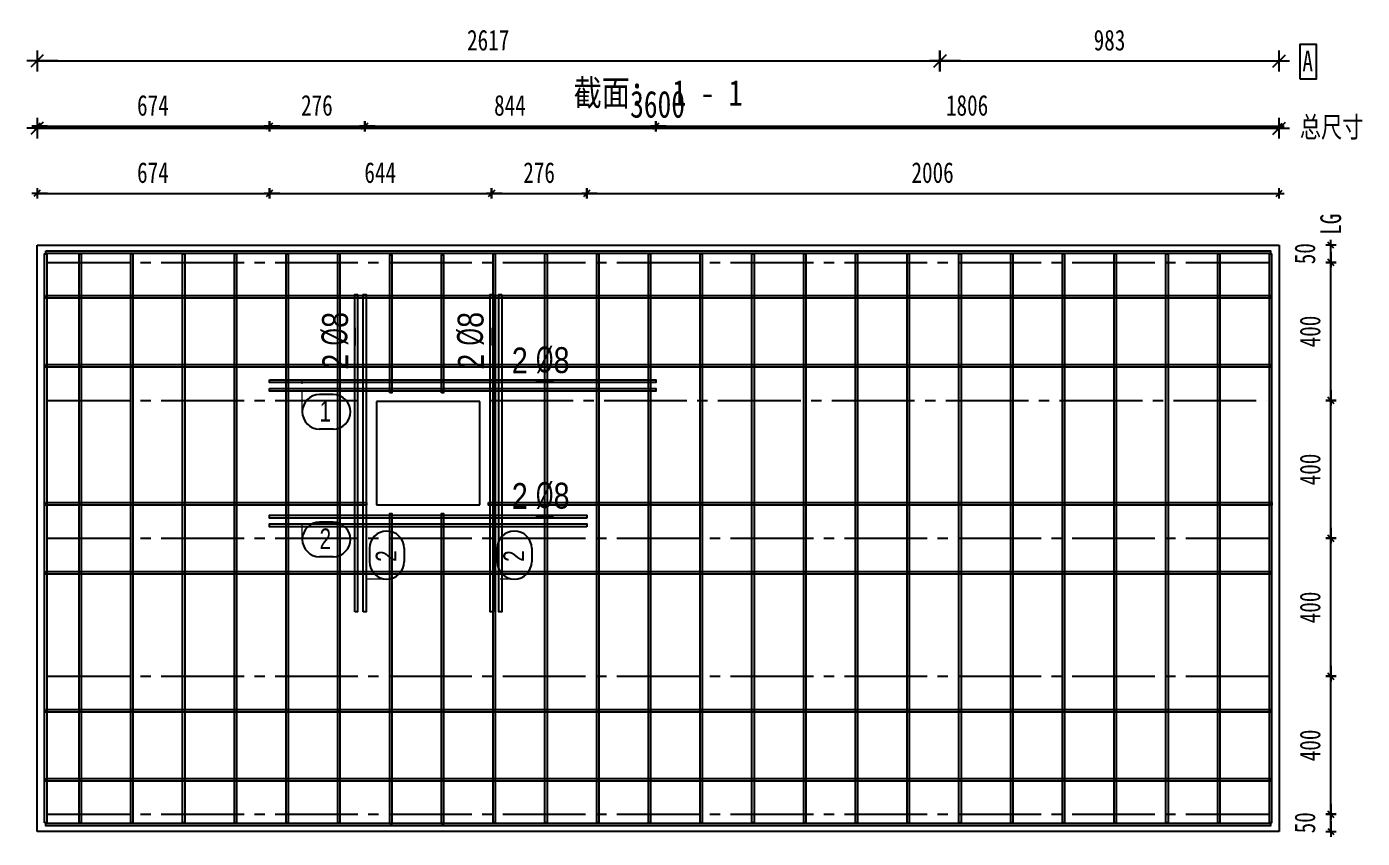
# Model space of a CAD drawing. Header units: millimetres. Extents: x 0 to 12600, y -8910 to 0.
# Drawn here: x 2682 to 6553, y -6846 to -4493 of the extents above; entities that cross this region are included whole.
import ezdxf

# ---------------------------------------------------------------- set-up
doc = ezdxf.new("R2010")
doc.units = ezdxf.units.MM
doc.header["$PDMODE"] = 65
doc.linetypes.add('STRICHPUNKT2_S5', pattern=[330, 240, -30, 30, -30])
doc.linetypes.add('VERDECKT2_S2', pattern=[81, 60, -21])
for name, color, linetype, lineweight in [('Dimension line_ general', 7, 'Continuous', 25), ('Slab_ cross bars at bottom', 7, 'Continuous', 25), ('Slab_ girders', 7, 'Continuous', 25), ('Slab_ longit. bars at bottom', 7, 'Continuous', 25), ('Slab_ sec. bars at bottom', 7, 'Continuous', 25), ('Standard', 7, 'Continuous', 25)]:
    doc.layers.add(name, color=color, linetype=linetype, lineweight=lineweight)
doc.styles.add('ARIAL', font='ARIAL.TTF')
doc.styles.add('MS Reference Sans Serif', font='REFSAN.TTF')
doc.styles.add('宋体', font='宋体')
doc.styles.add('黑体', font='黑体')
doc.dimstyles.new('DIMSTYLE_10', dxfattribs={"dimtxt": 60, "dimasz": 60, "dimexe": 0, "dimexo": 0.001, "dimgap": 30, "dimtad": 2, "dimdec": 0, "dimrnd": 1, "dimzin": 12, "dimdsep": 46, "dimtxsty": '宋体', "dimblk1": 'ALL_ML_STRICH', "dimblk2": 'ALL_ML_STRICH', "dimsah": 1, "dimcen": 0, "dimse1": 1, "dimse2": 1, "dimclrd": 7, "dimclre": 7, "dimclrt": 7, "dimadec": 0, "dimazin": 0, "dimtfac": 1, "dimtdec": 0, "dimtix": 1, "dimtmove": 2, "dimatfit": 3, "dimfxl": 0, "dimtzin": 0, "dimlwd": 0, "dimlwe": 25, "dimarcsym": 0})
doc.dimstyles.new('DIMSTYLE_11', dxfattribs={"dimtxt": 78, "dimasz": 60, "dimexe": 0, "dimexo": 0.001, "dimgap": 39, "dimtad": 2, "dimdec": 0, "dimrnd": 1, "dimzin": 12, "dimdsep": 46, "dimtxsty": '宋体', "dimblk1": 'ALL_ML_STRICH', "dimblk2": 'ALL_ML_STRICH', "dimsah": 1, "dimcen": 0, "dimse1": 1, "dimse2": 1, "dimclrd": 7, "dimclre": 7, "dimclrt": 7, "dimadec": 0, "dimazin": 0, "dimtfac": 1, "dimtdec": 0, "dimtix": 1, "dimtmove": 2, "dimatfit": 3, "dimfxl": 0, "dimtzin": 0, "dimlwd": 0, "dimlwe": 25, "dimarcsym": 0})
doc.dimstyles.new('DIMSTYLE_3', dxfattribs={"dimtxt": 60, "dimasz": 30, "dimexe": 0, "dimexo": 0.001, "dimgap": 30, "dimtad": 2, "dimdec": 0, "dimrnd": 1, "dimzin": 12, "dimdsep": 46, "dimtxsty": '宋体', "dimblk1": 'ALL_ML_STRICH', "dimblk2": 'ALL_ML_STRICH', "dimsah": 1, "dimcen": 0, "dimse1": 1, "dimse2": 1, "dimclrd": 7, "dimclre": 7, "dimclrt": 7, "dimadec": 0, "dimazin": 0, "dimtfac": 1, "dimtdec": 0, "dimtix": 1, "dimtmove": 2, "dimatfit": 3, "dimfxl": 0, "dimtzin": 0, "dimlwd": 0, "dimlwe": 25, "dimarcsym": 0})
doc.dimstyles.new('DIMSTYLE_7', dxfattribs={"dimtxt": 60, "dimasz": 30, "dimexe": 0, "dimexo": 0.001, "dimgap": 30, "dimtad": 2, "dimdec": 0, "dimrnd": 1, "dimzin": 12, "dimdsep": 46, "dimtxsty": '宋体', "dimblk1": 'ALL_ML_STRICH', "dimblk2": 'ALL_ML_STRICH', "dimsah": 1, "dimcen": 0, "dimse1": 1, "dimse2": 1, "dimclrd": 7, "dimclre": 7, "dimclrt": 7, "dimadec": 0, "dimazin": 0, "dimtfac": 1, "dimtdec": 0, "dimtix": 1, "dimtmove": 2, "dimatfit": 3, "dimfxl": 0, "dimtvp": 1.2, "dimtzin": 0, "dimlwd": 0, "dimlwe": 25, "dimarcsym": 0})

# ---------------------------------------------------------------- blocks, each defined once
blk = doc.blocks.new('ALL_ML_STRICH')
at = {"color": 0, "linetype": 'ByBlock', "lineweight": -2}
for p, q in [((-1, 0), (0.5, 0)), ((-0.3, -0.3), (0.3, 0.3)), ((0, -0.5), (0, 0.5))]:
    blk.add_line(p, q, dxfattribs=at)
blk = doc.blocks.new('*D46')
at = {"layer": 'DEFPOINTS', "color": 7, "linetype": 'Continuous', "lineweight": 25}
for p in [(2712, -4976.3), (2712, -4976.3), (3385.6, -4976.3)]:
    blk.add_point(p, dxfattribs=at)
at = {"layer": 'Dimension line_ general', "color": 7, "linetype": 'Continuous', "lineweight": -2}
blk.add_line((2712, -4976.3), (3385.6, -4976.3), dxfattribs=at)
at = {"layer": 'Dimension line_ general', "color": 7, "linetype": 'Continuous', "lineweight": 25, "xscale": 30, "yscale": 30, "zscale": 30, "rotation": 180}
blk.add_blockref('ALL_ML_STRICH', (2712, -4976.3), dxfattribs=at)
at = {"layer": 'Dimension line_ general', "color": 7, "linetype": 'Continuous', "lineweight": 25, "xscale": 30, "yscale": 30, "zscale": 30}
blk.add_blockref('ALL_ML_STRICH', (3385.6, -4976.3), dxfattribs=at)
at = {"layer": 'Dimension line_ general', "color": 7, "linetype": 'Continuous', "lineweight": 25, "insert": (3047.8, -4916.3), "char_height": 60, "width": 135.034, "attachment_point": 5, "style": '宋体'}
blk.add_mtext('\\W0.75;\\A1;{674}', dxfattribs=at)
blk = doc.blocks.new('*D47')
at = {"layer": 'DEFPOINTS', "color": 7, "linetype": 'Continuous', "lineweight": 25}
for p in [(3385.6, -4976.3), (3385.6, -4976.3), (4029.6, -4976.3)]:
    blk.add_point(p, dxfattribs=at)
at = {"layer": 'Dimension line_ general', "color": 7, "linetype": 'Continuous', "lineweight": -2}
blk.add_line((3385.6, -4976.3), (4029.6, -4976.3), dxfattribs=at)
at = {"layer": 'Dimension line_ general', "color": 7, "linetype": 'Continuous', "lineweight": 25, "xscale": 30, "yscale": 30, "zscale": 30, "rotation": 180}
blk.add_blockref('ALL_ML_STRICH', (3385.6, -4976.3), dxfattribs=at)
at = {"layer": 'Dimension line_ general', "color": 7, "linetype": 'Continuous', "lineweight": 25, "xscale": 30, "yscale": 30, "zscale": 30}
blk.add_blockref('ALL_ML_STRICH', (4029.6, -4976.3), dxfattribs=at)
at = {"layer": 'Dimension line_ general', "color": 7, "linetype": 'Continuous', "lineweight": 25, "insert": (3706.6, -4916.3), "char_height": 60, "width": 135.034, "attachment_point": 5, "style": '宋体'}
blk.add_mtext('\\W0.75;\\A1;{644}', dxfattribs=at)
blk = doc.blocks.new('*D48')
at = {"layer": 'DEFPOINTS', "color": 7, "linetype": 'Continuous', "lineweight": 25}
for p in [(4029.6, -4976.3), (4029.6, -4976.3), (4305.6, -4976.3)]:
    blk.add_point(p, dxfattribs=at)
at = {"layer": 'Dimension line_ general', "color": 7, "linetype": 'Continuous', "lineweight": -2}
blk.add_line((4029.6, -4976.3), (4305.6, -4976.3), dxfattribs=at)
at = {"layer": 'Dimension line_ general', "color": 7, "linetype": 'Continuous', "lineweight": 25, "xscale": 30, "yscale": 30, "zscale": 30, "rotation": 180}
blk.add_blockref('ALL_ML_STRICH', (4029.6, -4976.3), dxfattribs=at)
at = {"layer": 'Dimension line_ general', "color": 7, "linetype": 'Continuous', "lineweight": 25, "xscale": 30, "yscale": 30, "zscale": 30}
blk.add_blockref('ALL_ML_STRICH', (4305.6, -4976.3), dxfattribs=at)
at = {"layer": 'Dimension line_ general', "color": 7, "linetype": 'Continuous', "lineweight": 25, "insert": (4167.1, -4916.3), "char_height": 60, "width": 135.034, "attachment_point": 5, "style": '宋体'}
blk.add_mtext('\\W0.75;\\A1;{276}', dxfattribs=at)
blk = doc.blocks.new('*D49')
at = {"layer": 'DEFPOINTS', "color": 7, "linetype": 'Continuous', "lineweight": 25}
for p in [(4305.6, -4976.3), (4305.6, -4976.3), (6312, -4976.3)]:
    blk.add_point(p, dxfattribs=at)
at = {"layer": 'Dimension line_ general', "color": 7, "linetype": 'Continuous', "lineweight": -2}
blk.add_line((4305.6, -4976.3), (6312, -4976.3), dxfattribs=at)
at = {"layer": 'Dimension line_ general', "color": 7, "linetype": 'Continuous', "lineweight": 25, "xscale": 30, "yscale": 30, "zscale": 30, "rotation": 180}
blk.add_blockref('ALL_ML_STRICH', (4305.6, -4976.3), dxfattribs=at)
at = {"layer": 'Dimension line_ general', "color": 7, "linetype": 'Continuous', "lineweight": 25, "xscale": 30, "yscale": 30, "zscale": 30}
blk.add_blockref('ALL_ML_STRICH', (6312, -4976.3), dxfattribs=at)
at = {"layer": 'Dimension line_ general', "color": 7, "linetype": 'Continuous', "lineweight": 25, "insert": (5307.6, -4916.3), "char_height": 60, "width": 180.045, "attachment_point": 5, "style": '宋体'}
blk.add_mtext('\\W0.75;\\A1;{2006}', dxfattribs=at)
blk = doc.blocks.new('*D50')
at = {"layer": 'DEFPOINTS', "color": 7, "linetype": 'Continuous', "lineweight": 25}
for p in [(2712, -4781.3), (2712, -4781.3), (3385.6, -4781.3)]:
    blk.add_point(p, dxfattribs=at)
at = {"layer": 'Dimension line_ general', "color": 7, "linetype": 'Continuous', "lineweight": -2}
blk.add_line((2712, -4781.3), (3385.6, -4781.3), dxfattribs=at)
at = {"layer": 'Dimension line_ general', "color": 7, "linetype": 'Continuous', "lineweight": 25, "xscale": 30, "yscale": 30, "zscale": 30, "rotation": 180}
blk.add_blockref('ALL_ML_STRICH', (2712, -4781.3), dxfattribs=at)
at = {"layer": 'Dimension line_ general', "color": 7, "linetype": 'Continuous', "lineweight": 25, "xscale": 30, "yscale": 30, "zscale": 30}
blk.add_blockref('ALL_ML_STRICH', (3385.6, -4781.3), dxfattribs=at)
at = {"layer": 'Dimension line_ general', "color": 7, "linetype": 'Continuous', "lineweight": 25, "insert": (3047.8, -4721.3), "char_height": 60, "width": 135.034, "attachment_point": 5, "style": '宋体'}
blk.add_mtext('\\W0.75;\\A1;{674}', dxfattribs=at)
blk = doc.blocks.new('*D51')
at = {"layer": 'DEFPOINTS', "color": 7, "linetype": 'Continuous', "lineweight": 25}
for p in [(3385.6, -4781.3), (3385.6, -4781.3), (3661.6, -4781.3)]:
    blk.add_point(p, dxfattribs=at)
at = {"layer": 'Dimension line_ general', "color": 7, "linetype": 'Continuous', "lineweight": -2}
blk.add_line((3385.6, -4781.3), (3661.6, -4781.3), dxfattribs=at)
at = {"layer": 'Dimension line_ general', "color": 7, "linetype": 'Continuous', "lineweight": 25, "xscale": 30, "yscale": 30, "zscale": 30, "rotation": 180}
blk.add_blockref('ALL_ML_STRICH', (3385.6, -4781.3), dxfattribs=at)
at = {"layer": 'Dimension line_ general', "color": 7, "linetype": 'Continuous', "lineweight": 25, "xscale": 30, "yscale": 30, "zscale": 30}
blk.add_blockref('ALL_ML_STRICH', (3661.6, -4781.3), dxfattribs=at)
at = {"layer": 'Dimension line_ general', "color": 7, "linetype": 'Continuous', "lineweight": 25, "insert": (3523.1, -4721.3), "char_height": 60, "width": 135.034, "attachment_point": 5, "style": '宋体'}
blk.add_mtext('\\W0.75;\\A1;{276}', dxfattribs=at)
blk = doc.blocks.new('*D52')
at = {"layer": 'DEFPOINTS', "color": 7, "linetype": 'Continuous', "lineweight": 25}
for p in [(3661.6, -4781.3), (3661.6, -4781.3), (4505.6, -4781.3)]:
    blk.add_point(p, dxfattribs=at)
at = {"layer": 'Dimension line_ general', "color": 7, "linetype": 'Continuous', "lineweight": -2}
blk.add_line((3661.6, -4781.3), (4505.6, -4781.3), dxfattribs=at)
at = {"layer": 'Dimension line_ general', "color": 7, "linetype": 'Continuous', "lineweight": 25, "xscale": 30, "yscale": 30, "zscale": 30, "rotation": 180}
blk.add_blockref('ALL_ML_STRICH', (3661.6, -4781.3), dxfattribs=at)
at = {"layer": 'Dimension line_ general', "color": 7, "linetype": 'Continuous', "lineweight": 25, "xscale": 30, "yscale": 30, "zscale": 30}
blk.add_blockref('ALL_ML_STRICH', (4505.6, -4781.3), dxfattribs=at)
at = {"layer": 'Dimension line_ general', "color": 7, "linetype": 'Continuous', "lineweight": 25, "insert": (4082.6, -4721.3), "char_height": 60, "width": 135.034, "attachment_point": 5, "style": '宋体'}
blk.add_mtext('\\W0.75;\\A1;{844}', dxfattribs=at)
blk = doc.blocks.new('*D53')
at = {"layer": 'DEFPOINTS', "color": 7, "linetype": 'Continuous', "lineweight": 25}
for p in [(4505.6, -4781.3), (4505.6, -4781.3), (6312, -4781.3)]:
    blk.add_point(p, dxfattribs=at)
at = {"layer": 'Dimension line_ general', "color": 7, "linetype": 'Continuous', "lineweight": -2}
blk.add_line((4505.6, -4781.3), (6312, -4781.3), dxfattribs=at)
at = {"layer": 'Dimension line_ general', "color": 7, "linetype": 'Continuous', "lineweight": 25, "xscale": 30, "yscale": 30, "zscale": 30, "rotation": 180}
blk.add_blockref('ALL_ML_STRICH', (4505.6, -4781.3), dxfattribs=at)
at = {"layer": 'Dimension line_ general', "color": 7, "linetype": 'Continuous', "lineweight": 25, "xscale": 30, "yscale": 30, "zscale": 30}
blk.add_blockref('ALL_ML_STRICH', (6312, -4781.3), dxfattribs=at)
at = {"layer": 'Dimension line_ general', "color": 7, "linetype": 'Continuous', "lineweight": 25, "insert": (5407.6, -4721.3), "char_height": 60, "width": 180.045, "attachment_point": 5, "style": '宋体'}
blk.add_mtext('\\W0.75;\\A1;{1806}', dxfattribs=at)
blk = doc.blocks.new('*D69')
at = {"layer": 'DEFPOINTS', "color": 7, "linetype": 'Continuous', "lineweight": 25}
for p in [(6462, -6776.3), (6462, -6826.3), (6462, -6826.3)]:
    blk.add_point(p, dxfattribs=at)
at = {"layer": 'Dimension line_ general', "color": 7, "linetype": 'Continuous', "lineweight": -2}
blk.add_line((6462, -6826.3), (6462, -6776.3), dxfattribs=at)
at = {"layer": 'Dimension line_ general', "color": 7, "linetype": 'Continuous', "lineweight": 25, "xscale": 30, "yscale": 30, "zscale": 30}
for p, rotation in [((6462, -6776.3), 90), ((6462, -6826.3), 270)]:
    blk.add_blockref('ALL_ML_STRICH', p, dxfattribs=dict(at, rotation=rotation))
at = {"layer": 'Dimension line_ general', "color": 7, "linetype": 'Continuous', "lineweight": 25, "insert": (6387, -6801), "char_height": 60, "width": 90.023, "attachment_point": 5, "rotation": 90, "style": '宋体'}
blk.add_mtext('\\W0.75;\\A1;{50}', dxfattribs=at)
blk = doc.blocks.new('*D70')
at = {"layer": 'DEFPOINTS', "color": 7, "linetype": 'Continuous', "lineweight": 25}
for p in [(6462, -6376.3), (6462, -6776.3), (6462, -6776.3)]:
    blk.add_point(p, dxfattribs=at)
at = {"layer": 'Dimension line_ general', "color": 7, "linetype": 'Continuous', "lineweight": -2}
blk.add_line((6462, -6776.3), (6462, -6376.3), dxfattribs=at)
at = {"layer": 'Dimension line_ general', "color": 7, "linetype": 'Continuous', "lineweight": 25, "xscale": 30, "yscale": 30, "zscale": 30}
for p, rotation in [((6462, -6376.3), 90), ((6462, -6776.3), 270)]:
    blk.add_blockref('ALL_ML_STRICH', p, dxfattribs=dict(at, rotation=rotation))
at = {"layer": 'Dimension line_ general', "color": 7, "linetype": 'Continuous', "lineweight": 25, "insert": (6402, -6576.7), "char_height": 60, "width": 135.034, "attachment_point": 5, "rotation": 90, "style": '宋体'}
blk.add_mtext('\\W0.75;\\A1;{400}', dxfattribs=at)
blk = doc.blocks.new('*D71')
at = {"layer": 'DEFPOINTS', "color": 7, "linetype": 'Continuous', "lineweight": 25}
for p in [(6462, -5976.3), (6462, -6376.3), (6462, -6376.3)]:
    blk.add_point(p, dxfattribs=at)
at = {"layer": 'Dimension line_ general', "color": 7, "linetype": 'Continuous', "lineweight": -2}
blk.add_line((6462, -6376.3), (6462, -5976.3), dxfattribs=at)
at = {"layer": 'Dimension line_ general', "color": 7, "linetype": 'Continuous', "lineweight": 25, "xscale": 30, "yscale": 30, "zscale": 30}
for p, rotation in [((6462, -5976.3), 90), ((6462, -6376.3), 270)]:
    blk.add_blockref('ALL_ML_STRICH', p, dxfattribs=dict(at, rotation=rotation))
at = {"layer": 'Dimension line_ general', "color": 7, "linetype": 'Continuous', "lineweight": 25, "insert": (6402, -6176.7), "char_height": 60, "width": 135.034, "attachment_point": 5, "rotation": 90, "style": '宋体'}
blk.add_mtext('\\W0.75;\\A1;{400}', dxfattribs=at)
blk = doc.blocks.new('*D72')
at = {"layer": 'DEFPOINTS', "color": 7, "linetype": 'Continuous', "lineweight": 25}
for p in [(6462, -5576.3), (6462, -5976.3), (6462, -5976.3)]:
    blk.add_point(p, dxfattribs=at)
at = {"layer": 'Dimension line_ general', "color": 7, "linetype": 'Continuous', "lineweight": -2}
blk.add_line((6462, -5976.3), (6462, -5576.3), dxfattribs=at)
at = {"layer": 'Dimension line_ general', "color": 7, "linetype": 'Continuous', "lineweight": 25, "xscale": 30, "yscale": 30, "zscale": 30}
for p, rotation in [((6462, -5576.3), 90), ((6462, -5976.3), 270)]:
    blk.add_blockref('ALL_ML_STRICH', p, dxfattribs=dict(at, rotation=rotation))
at = {"layer": 'Dimension line_ general', "color": 7, "linetype": 'Continuous', "lineweight": 25, "insert": (6402, -5776.7), "char_height": 60, "width": 135.034, "attachment_point": 5, "rotation": 90, "style": '宋体'}
blk.add_mtext('\\W0.75;\\A1;{400}', dxfattribs=at)
blk = doc.blocks.new('*D73')
at = {"layer": 'DEFPOINTS', "color": 7, "linetype": 'Continuous', "lineweight": 25}
for p in [(6462, -5176.3), (6462, -5576.3), (6462, -5576.3)]:
    blk.add_point(p, dxfattribs=at)
at = {"layer": 'Dimension line_ general', "color": 7, "linetype": 'Continuous', "lineweight": -2}
blk.add_line((6462, -5576.3), (6462, -5176.3), dxfattribs=at)
at = {"layer": 'Dimension line_ general', "color": 7, "linetype": 'Continuous', "lineweight": 25, "xscale": 30, "yscale": 30, "zscale": 30}
for p, rotation in [((6462, -5176.3), 90), ((6462, -5576.3), 270)]:
    blk.add_blockref('ALL_ML_STRICH', p, dxfattribs=dict(at, rotation=rotation))
at = {"layer": 'Dimension line_ general', "color": 7, "linetype": 'Continuous', "lineweight": 25, "insert": (6402, -5376.7), "char_height": 60, "width": 135.034, "attachment_point": 5, "rotation": 90, "style": '宋体'}
blk.add_mtext('\\W0.75;\\A1;{400}', dxfattribs=at)
blk = doc.blocks.new('*D74')
at = {"layer": 'DEFPOINTS', "color": 7, "linetype": 'Continuous', "lineweight": 25}
for p in [(6462, -5126.3), (6462, -5176.3), (6462, -5176.3)]:
    blk.add_point(p, dxfattribs=at)
at = {"layer": 'Dimension line_ general', "color": 7, "linetype": 'Continuous', "lineweight": -2}
blk.add_line((6462, -5176.3), (6462, -5126.3), dxfattribs=at)
at = {"layer": 'Dimension line_ general', "color": 7, "linetype": 'Continuous', "lineweight": 25, "xscale": 30, "yscale": 30, "zscale": 30}
for p, rotation in [((6462, -5126.3), 90), ((6462, -5176.3), 270)]:
    blk.add_blockref('ALL_ML_STRICH', p, dxfattribs=dict(at, rotation=rotation))
at = {"layer": 'Dimension line_ general', "color": 7, "linetype": 'Continuous', "lineweight": 25, "insert": (6387, -5151), "char_height": 60, "width": 90.023, "attachment_point": 5, "rotation": 90, "style": '宋体'}
blk.add_mtext('\\W0.75;\\A1;{50}', dxfattribs=at)
blk = doc.blocks.new('*D78')
at = {"layer": 'DEFPOINTS', "color": 7, "linetype": 'Continuous', "lineweight": 25}
for p in [(2712, -4592.3), (2712, -4592.3), (5328.9, -4592.3)]:
    blk.add_point(p, dxfattribs=at)
at = {"layer": 'Dimension line_ general', "color": 7, "linetype": 'Continuous', "lineweight": -2}
blk.add_line((2712, -4592.3), (5328.9, -4592.3), dxfattribs=at)
at = {"layer": 'Dimension line_ general', "color": 7, "linetype": 'Continuous', "lineweight": 25, "xscale": 60, "yscale": 60, "zscale": 60, "rotation": 180}
blk.add_blockref('ALL_ML_STRICH', (2712, -4592.3), dxfattribs=at)
at = {"layer": 'Dimension line_ general', "color": 7, "linetype": 'Continuous', "lineweight": 25, "xscale": 60, "yscale": 60, "zscale": 60}
blk.add_blockref('ALL_ML_STRICH', (5328.9, -4592.3), dxfattribs=at)
at = {"layer": 'Dimension line_ general', "color": 7, "linetype": 'Continuous', "lineweight": 25, "insert": (4019.5, -4532.3), "char_height": 60, "width": 180.045, "attachment_point": 5, "style": '宋体'}
blk.add_mtext('\\W0.75;\\A1;{2617}', dxfattribs=at)
blk = doc.blocks.new('*D79')
at = {"layer": 'DEFPOINTS', "color": 7, "linetype": 'Continuous', "lineweight": 25}
for p in [(5328.9, -4592.3), (5328.9, -4592.3), (6312, -4592.3)]:
    blk.add_point(p, dxfattribs=at)
at = {"layer": 'Dimension line_ general', "color": 7, "linetype": 'Continuous', "lineweight": -2}
blk.add_line((5328.9, -4592.3), (6312, -4592.3), dxfattribs=at)
at = {"layer": 'Dimension line_ general', "color": 7, "linetype": 'Continuous', "lineweight": 25, "xscale": 60, "yscale": 60, "zscale": 60, "rotation": 180}
blk.add_blockref('ALL_ML_STRICH', (5328.9, -4592.3), dxfattribs=at)
at = {"layer": 'Dimension line_ general', "color": 7, "linetype": 'Continuous', "lineweight": 25, "xscale": 60, "yscale": 60, "zscale": 60}
blk.add_blockref('ALL_ML_STRICH', (6312, -4592.3), dxfattribs=at)
at = {"layer": 'Dimension line_ general', "color": 7, "linetype": 'Continuous', "lineweight": 25, "insert": (5820.4, -4532.3), "char_height": 60, "width": 135.034, "attachment_point": 5, "style": '宋体'}
blk.add_mtext('\\W0.75;\\A1;{983}', dxfattribs=at)
blk = doc.blocks.new('*D80')
at = {"layer": 'DEFPOINTS', "color": 7, "linetype": 'Continuous', "lineweight": 25}
for p in [(2712, -4787.3), (2712, -4787.3), (6312, -4787.3)]:
    blk.add_point(p, dxfattribs=at)
at = {"layer": 'Dimension line_ general', "color": 7, "linetype": 'Continuous', "lineweight": -2}
blk.add_line((2712, -4787.3), (6312, -4787.3), dxfattribs=at)
at = {"layer": 'Dimension line_ general', "color": 7, "linetype": 'Continuous', "lineweight": 25, "xscale": 60, "yscale": 60, "zscale": 60, "rotation": 180}
blk.add_blockref('ALL_ML_STRICH', (2712, -4787.3), dxfattribs=at)
at = {"layer": 'Dimension line_ general', "color": 7, "linetype": 'Continuous', "lineweight": 25, "xscale": 60, "yscale": 60, "zscale": 60}
blk.add_blockref('ALL_ML_STRICH', (6312, -4787.3), dxfattribs=at)
at = {"layer": 'Dimension line_ general', "color": 7, "linetype": 'Continuous', "lineweight": 25, "insert": (4510.5, -4718.3), "char_height": 78, "width": 234.059, "attachment_point": 5, "style": '宋体'}
blk.add_mtext('\\W0.75;\\A1;{3600}', dxfattribs=at)

msp = doc.modelspace()

# ---------------------------------------------------------------- linework, layer by layer
at = {"layer": 'Dimension line_ general', "color": 7, "linetype": 'Continuous', "lineweight": 25}
msp.add_lwpolyline([(6372, -4644.3), (6419.9, -4644.3), (6419.9, -4544.3), (6372, -4544.3), (6372, -4644.3)], dxfattribs=at)
at = {"layer": 'Slab_ cross bars at bottom', "color": 7, "linetype": 'Continuous', "lineweight": 25}
for points in [[(2734, -6801.3), (2734, -5151.3), (2740, -5151.3), (2740, -6801.3), (2734, -6801.3)], [(2834, -6801.3), (2834, -5151.3), (2840, -5151.3), (2840, -6801.3), (2834, -6801.3)], [(2984, -6801.3), (2984, -5151.3), (2990, -5151.3), (2990, -6801.3), (2984, -6801.3)], [(3134, -6801.3), (3134, -5151.3), (3140, -5151.3), (3140, -6801.3), (3134, -6801.3)], [(3284, -6801.3), (3284, -5151.3), (3290, -5151.3), (3290, -6801.3), (3284, -6801.3)], [(3434, -6801.3), (3434, -5151.3), (3440, -5151.3), (3440, -6801.3), (3434, -6801.3)], [(3584, -6801.3), (3584, -5151.3), (3590, -5151.3), (3590, -6801.3), (3584, -6801.3)], [(3734, -5554.6), (3734, -5154.6), (3740, -5154.6), (3740, -5554.6), (3734, -5554.6)], [(3884, -5554.6), (3884, -5154.6), (3890, -5154.6), (3890, -5554.6), (3884, -5554.6)], [(4034, -6801.3), (4034, -5151.3), (4040, -5151.3), (4040, -6801.3), (4034, -6801.3)], [(4184, -6801.3), (4184, -5151.3), (4190, -5151.3), (4190, -6801.3), (4184, -6801.3)], [(4334, -6801.3), (4334, -5151.3), (4340, -5151.3), (4340, -6801.3), (4334, -6801.3)], [(4484, -6801.3), (4484, -5151.3), (4490, -5151.3), (4490, -6801.3), (4484, -6801.3)], [(4634, -6801.3), (4634, -5151.3), (4640, -5151.3), (4640, -6801.3), (4634, -6801.3)], [(4784, -6801.3), (4784, -5151.3), (4790, -5151.3), (4790, -6801.3), (4784, -6801.3)], [(4934, -6801.3), (4934, -5151.3), (4940, -5151.3), (4940, -6801.3), (4934, -6801.3)], [(5084, -6801.3), (5084, -5151.3), (5090, -5151.3), (5090, -6801.3), (5084, -6801.3)], [(5234, -6801.3), (5234, -5151.3), (5240, -5151.3), (5240, -6801.3), (5234, -6801.3)], [(5384, -6801.3), (5384, -5151.3), (5390, -5151.3), (5390, -6801.3), (5384, -6801.3)], [(5534, -6801.3), (5534, -5151.3), (5540, -5151.3), (5540, -6801.3), (5534, -6801.3)], [(5684, -6801.3), (5684, -5151.3), (5690, -5151.3), (5690, -6801.3), (5684, -6801.3)], [(5834, -6801.3), (5834, -5151.3), (5840, -5151.3), (5840, -6801.3), (5834, -6801.3)], [(5984, -6801.3), (5984, -5151.3), (5990, -5151.3), (5990, -6801.3), (5984, -6801.3)], [(6134, -6801.3), (6134, -5151.3), (6140, -5151.3), (6140, -6801.3), (6134, -6801.3)], [(6284, -6801.3), (6284, -5151.3), (6290, -5151.3), (6290, -6801.3), (6284, -6801.3)], [(3734, -6804.6), (3734, -5904.6), (3740, -5904.6), (3740, -6804.6), (3734, -6804.6)], [(3884, -6804.6), (3884, -5904.6), (3890, -5904.6), (3890, -6804.6), (3884, -6804.6)]]:
    msp.add_lwpolyline(points, dxfattribs=at)
at = {"layer": 'Slab_ girders', "color": 7, "linetype": 'STRICHPUNKT2_S5', "lineweight": 25}
for p, q in [((2742, -5176.3), (6282, -5176.3)), ((2742, -5576.3), (3662, -5576.3)), ((4025.6, -5576.3), (6275.6, -5576.3)), ((2742, -5976.3), (6282, -5976.3)), ((2742, -6376.3), (6282, -6376.3)), ((2742, -6776.3), (6282, -6776.3))]:
    msp.add_line(p, q, dxfattribs=at)
at = {"layer": 'Slab_ longit. bars at bottom', "color": 7, "linetype": 'Continuous', "lineweight": 25}
for points in [[(2737, -5142.3), (6287, -5142.3), (6287, -5150.3), (2737, -5150.3), (2737, -5142.3)], [(2737, -5272.3), (6287, -5272.3), (6287, -5280.3), (2737, -5280.3), (2737, -5272.3)], [(2737, -5472.3), (6287, -5472.3), (6287, -5480.3), (2737, -5480.3), (2737, -5472.3)], [(2737, -5872.3), (3667, -5872.3), (3667, -5880.3), (2737, -5880.3), (2737, -5872.3)], [(4020.6, -5872.3), (6290.6, -5872.3), (6290.6, -5880.3), (4020.6, -5880.3), (4020.6, -5872.3)], [(2737, -6072.3), (6287, -6072.3), (6287, -6080.3), (2737, -6080.3), (2737, -6072.3)], [(2737, -6472.3), (6287, -6472.3), (6287, -6480.3), (2737, -6480.3), (2737, -6472.3)], [(2737, -6672.3), (6287, -6672.3), (6287, -6680.3), (2737, -6680.3), (2737, -6672.3)], [(2737, -6802.3), (6287, -6802.3), (6287, -6810.3), (2737, -6810.3), (2737, -6802.3)]]:
    msp.add_lwpolyline(points, dxfattribs=at)
at = {"layer": 'Slab_ sec. bars at bottom', "color": 7, "linetype": 'Continuous', "lineweight": 25}
for p, q in [((3634.1, -5417.2), (3634.1, -5366)), ((4027.1, -5417.2), (4027.1, -5366)), ((4158, -5518.1), (4209.2, -5518.1)), ((3570.1, -5559.6), (3530.8, -5559.6)), ((3570.1, -5659.6), (3530.8, -5659.6)), ((4158, -5911.1), (4209.2, -5911.1)), ((3570.1, -5929.6), (3530.8, -5929.6)), ((3570.1, -6029.6), (3530.8, -6029.6)), ((3675.6, -6005.1), (3675.6, -6044.4)), ((3775.6, -6005.1), (3775.6, -6044.4)), ((4045.6, -6005.1), (4045.6, -6044.4)), ((4145.6, -6005.1), (4145.6, -6044.4))]:
    msp.add_line(p, q, dxfattribs=at)
at = {"layer": 'Slab_ sec. bars at bottom', "color": 7, "linetype": 'VERDECKT2_S2', "lineweight": 18}
for p, q in [((3480.8, -5609.6), (3480.8, -5520.6)), ((3480.8, -5979.6), (3480.8, -5938.6)), ((3725.6, -6094.4), (3661.6, -6094.4)), ((4095.6, -6094.4), (4054.6, -6094.4))]:
    msp.add_line(p, q, dxfattribs=at)
at = {"layer": 'Slab_ sec. bars at bottom', "color": 7, "linetype": 'Continuous', "lineweight": 25}
for points in [[(3632.6, -6189.6), (3632.6, -5269.6), (3640.6, -5269.6), (3640.6, -6189.6), (3632.6, -6189.6)], [(3657.6, -6189.6), (3657.6, -5269.6), (3665.6, -5269.6), (3665.6, -6189.6), (3657.6, -6189.6)], [(4033.6, -5269.6), (4033.6, -6189.6), (4025.6, -6189.6), (4025.6, -5269.6), (4033.6, -5269.6)], [(4058.6, -5269.6), (4058.6, -6189.6), (4050.6, -6189.6), (4050.6, -5269.6), (4058.6, -5269.6)], [(3385.6, -5516.6), (4505.6, -5516.6), (4505.6, -5524.6), (3385.6, -5524.6), (3385.6, -5516.6)], [(3385.6, -5541.6), (4505.6, -5541.6), (4505.6, -5549.6), (3385.6, -5549.6), (3385.6, -5541.6)], [(4305.6, -5917.6), (3385.6, -5917.6), (3385.6, -5909.6), (4305.6, -5909.6), (4305.6, -5917.6)], [(4305.6, -5942.6), (3385.6, -5942.6), (3385.6, -5934.6), (4305.6, -5934.6), (4305.6, -5942.6)]]:
    msp.add_lwpolyline(points, dxfattribs=at)
for centre, start, end in [((3530.8, -5609.6), 90, 270), ((3570.1, -5609.6), 270, 90), ((3530.8, -5979.6), 90, 270), ((3570.1, -5979.6), 270, 90), ((3725.6, -6005.1), 0, 180), ((4095.6, -6005.1), 0, 180), ((3725.6, -6044.4), 180, 0), ((4095.6, -6044.4), 180, 0)]:
    msp.add_arc(centre, 50, start, end, dxfattribs=at)
at = {"layer": 'Standard', "color": 7, "linetype": 'Continuous', "lineweight": 25}
for p, q in [((2712, -6826.3), (2712, -5126.3)), ((2712, -5126.3), (6312, -5126.3)), ((6312, -5126.3), (6312, -6826.3)), ((3695.6, -5579.6), (3695.6, -5879.6)), ((3995.6, -5579.6), (3695.6, -5579.6)), ((3995.6, -5879.6), (3995.6, -5579.6)), ((3695.6, -5879.6), (3995.6, -5879.6)), ((6312, -6826.3), (2712, -6826.3))]:
    msp.add_line(p, q, dxfattribs=at)

# ---------------------------------------------------------------- texts
at = {"layer": 'Dimension line_ general', "color": 7, "linetype": 'Continuous', "lineweight": 25, "char_height": 60, "style": '宋体'}
for s, insert, width, attachment_point in [('\\W0.75;A', (6379.5, -4622.3), 56.184, 7), ('\\W0.75;总尺寸', (6372, -4787.3), 220.5, 4)]:
    msp.add_mtext(s, dxfattribs=dict(at, insert=insert, width=width, attachment_point=attachment_point))
at = {"layer": 'Dimension line_ general', "color": 7, "linetype": 'Continuous', "lineweight": 25, "insert": (6462, -5096.3), "char_height": 60, "width": 88.5, "attachment_point": 4, "rotation": 90, "style": '宋体'}
msp.add_mtext('\\W0.75;LG', dxfattribs=at)
at = {"layer": 'Slab_ sec. bars at bottom', "color": 7, "linetype": 'Continuous', "lineweight": 25, "attachment_point": 7, "rotation": 90}
for s, insert, char_height, width, style in [('\\W0.79;8 ', (3614.1, -5366), 75, 99.513, 'ARIAL'), ('\\W0.79;8 ', (4007.1, -5366), 75, 99.513, 'ARIAL'), ('\\W0.62;%%c', (3614.1, -5417.2), 75, 74.48, 'ARIAL'), ('\\W0.62;%%c', (4007.1, -5417.2), 75, 74.48, 'ARIAL'), ('\\W0.79;2 ', (3614.1, -5487.1), 75, 99.513, 'ARIAL'), ('\\W0.79;2 ', (4007.1, -5487.1), 75, 99.513, 'ARIAL'), ('\\W0.75;\\~', (3753.6, -5955.1), 60, 44.247, 'MS Reference Sans Serif'), ('\\W0.75;\\~', (4123.6, -5955.1), 60, 44.247, 'MS Reference Sans Serif'), ('\\W0.75;2', (3753.6, -6044.4), 60, 61.843, 'MS Reference Sans Serif'), ('\\W0.75;2', (4123.6, -6044.4), 60, 61.843, 'MS Reference Sans Serif')]:
    msp.add_mtext(s, dxfattribs=dict(at, insert=insert, char_height=char_height, width=width, style=style))
at = {"layer": 'Slab_ sec. bars at bottom', "color": 7, "linetype": 'Continuous', "lineweight": 25, "attachment_point": 7}
for s, insert, char_height, width, style in [('\\W0.62;%%c', (4158, -5498.1), 75, 74.48, 'ARIAL'), ('\\W0.79;2 ', (4088.1, -5498.1), 75, 99.512, 'ARIAL'), ('\\W0.79;8 ', (4209.2, -5498.1), 75, 99.513, 'ARIAL'), ('\\W0.75;\\~', (3620.1, -5637.6), 60, 44.247, 'MS Reference Sans Serif'), ('\\W0.75;1', (3530.8, -5637.6), 60, 61.843, 'MS Reference Sans Serif'), ('\\W0.79;2 ', (4088.1, -5891.1), 75, 99.512, 'ARIAL'), ('\\W0.62;%%c', (4158, -5891.1), 75, 74.48, 'ARIAL'), ('\\W0.79;8 ', (4209.2, -5891.1), 75, 99.513, 'ARIAL'), ('\\W0.75;2', (3530.8, -6007.6), 60, 61.843, 'MS Reference Sans Serif'), ('\\W0.75;\\~', (3620.1, -6007.6), 60, 44.247, 'MS Reference Sans Serif')]:
    msp.add_mtext(s, dxfattribs=dict(at, insert=insert, char_height=char_height, width=width, style=style))
at = {"layer": 'Standard', "color": 7, "linetype": 'Continuous', "lineweight": 25, "insert": (4512, -4730.3), "char_height": 75, "width": 555, "attachment_point": 8, "style": '黑体'}
msp.add_mtext('\\A1;{\\f黑体|i0|b0;\\H75.000000;\\W0.800000;\\C7;截面： 1 - 1}\\P', dxfattribs=at)

# ---------------------------------------------------------------- dimensions: what is measured, and where the dimension line sits
at = {"layer": 'Dimension line_ general', "color": 7, "linetype": 'Continuous', "lineweight": 25}
for base, p1, p2, dimstyle, picture, middle in [((5328.9, -4592.3), (2712, -4592.3), (5328.9, -4592.3), 'DIMSTYLE_10', '*D78', (4019.5, -4532.3)), ((6312, -4592.3), (5328.9, -4592.3), (6312, -4592.3), 'DIMSTYLE_10', '*D79', (5820.4, -4532.3)), ((6312, -4787.3), (2712, -4787.3), (6312, -4787.3), 'DIMSTYLE_11', '*D80', (4510.5, -4718.3)), ((3385.6, -4781.3), (2712, -4781.3), (3385.6, -4781.3), 'DIMSTYLE_3', '*D50', (3047.8, -4721.3)), ((3661.6, -4781.3), (3385.6, -4781.3), (3661.6, -4781.3), 'DIMSTYLE_3', '*D51', (3523.1, -4721.3)), ((4505.6, -4781.3), (3661.6, -4781.3), (4505.6, -4781.3), 'DIMSTYLE_3', '*D52', (4082.6, -4721.3)), ((6312, -4781.3), (4505.6, -4781.3), (6312, -4781.3), 'DIMSTYLE_3', '*D53', (5407.6, -4721.3)), ((3385.6, -4976.3), (2712, -4976.3), (3385.6, -4976.3), 'DIMSTYLE_3', '*D46', (3047.8, -4916.3)), ((4029.6, -4976.3), (3385.6, -4976.3), (4029.6, -4976.3), 'DIMSTYLE_3', '*D47', (3706.6, -4916.3)), ((4305.6, -4976.3), (4029.6, -4976.3), (4305.6, -4976.3), 'DIMSTYLE_3', '*D48', (4167.1, -4916.3)), ((6312, -4976.3), (4305.6, -4976.3), (6312, -4976.3), 'DIMSTYLE_3', '*D49', (5307.6, -4916.3))]:
    dim = msp.add_linear_dim(base=base, p1=p1, p2=p2, dimstyle=dimstyle, override={"dimpost": '<>', "dimclrd": 7, "dimclre": 7, "dimclrt": 7, "dimlwd": 0, "dimlwe": 25}, dxfattribs=at)
    dim.commit()
    dim.dimension.update_dxf_attribs({"geometry": picture, "text_midpoint": middle, "dimtype": 160})
for base, p1, p2, dimstyle, picture, middle in [((6462, -5126.3), (6462, -5176.3), (6462, -5126.3), 'DIMSTYLE_7', '*D74', (6387, -5151)), ((6462, -5176.3), (6462, -5576.3), (6462, -5176.3), 'DIMSTYLE_3', '*D73', (6402, -5376.7)), ((6462, -5576.3), (6462, -5976.3), (6462, -5576.3), 'DIMSTYLE_3', '*D72', (6402, -5776.7)), ((6462, -5976.3), (6462, -6376.3), (6462, -5976.3), 'DIMSTYLE_3', '*D71', (6402, -6176.7)), ((6462, -6376.3), (6462, -6776.3), (6462, -6376.3), 'DIMSTYLE_3', '*D70', (6402, -6576.7)), ((6462, -6776.3), (6462, -6826.3), (6462, -6776.3), 'DIMSTYLE_7', '*D69', (6387, -6801))]:
    dim = msp.add_linear_dim(base=base, p1=p1, p2=p2, angle=90, dimstyle=dimstyle, override={"dimpost": '<>', "dimclrd": 7, "dimclre": 7, "dimclrt": 7, "dimlwd": 0, "dimlwe": 25}, dxfattribs=at)
    dim.commit()
    dim.dimension.update_dxf_attribs({"geometry": picture, "text_midpoint": middle, "dimtype": 160})

doc.saveas('drawing.dxf')
